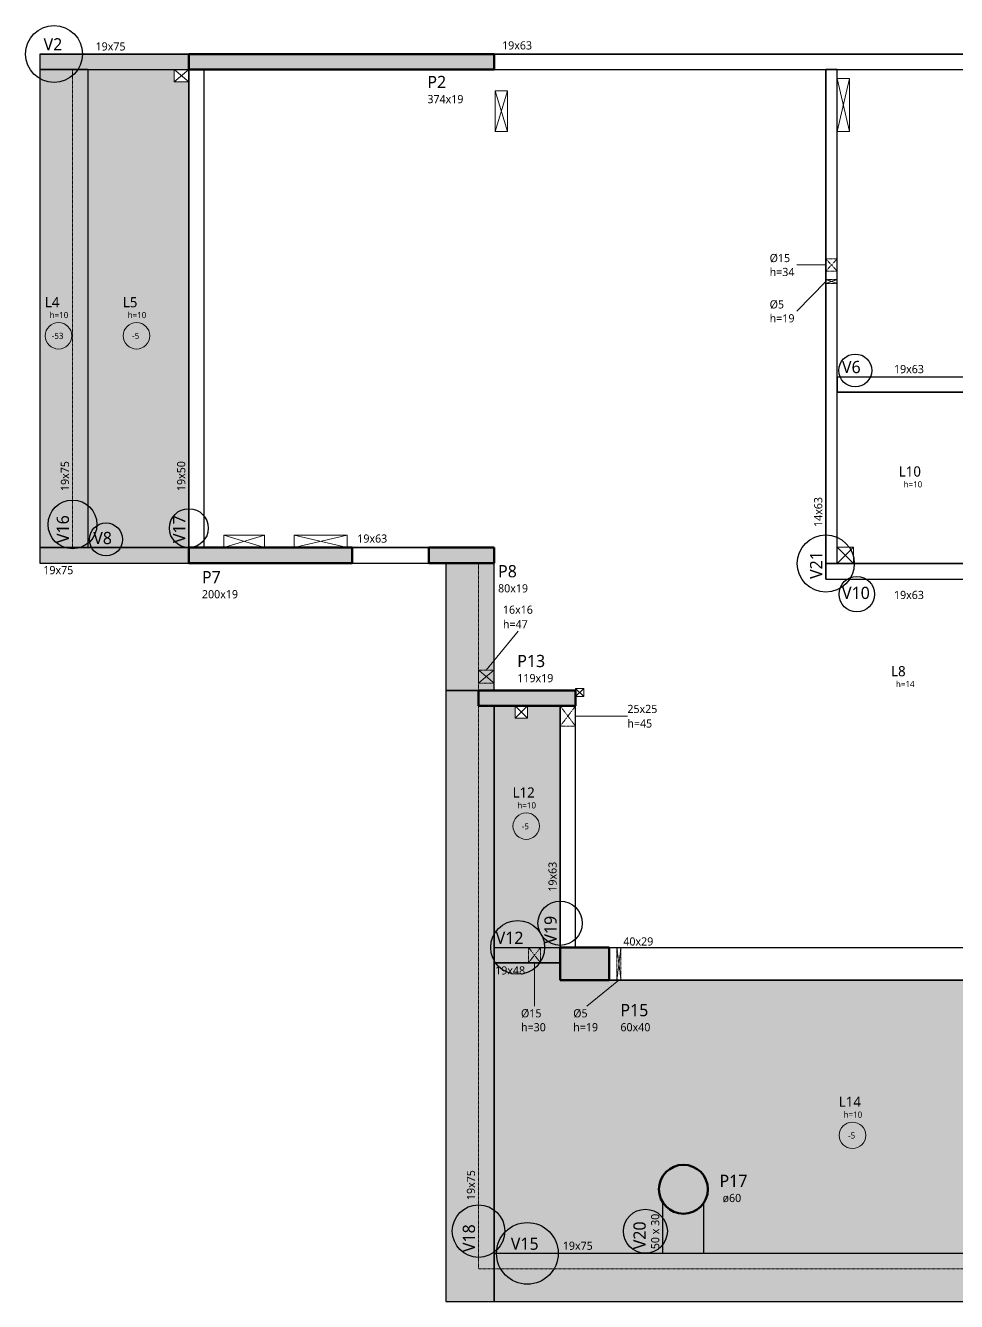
# Model space of a CAD drawing. Extents: x -20676 to 4767, y -817 to 13976.
# Drawn here: x -19866 to -18726, y 12134 to 13698 of the extents above; entities that cross this region are included whole.
import ezdxf

# ---------------------------------------------------------------- set-up
doc = ezdxf.new("R2010")
doc.units = 0
doc.linetypes.add('Aligning Line', pattern=[0.635, 0.3175, -0.3175])
doc.linetypes.add('Traço', pattern=[0.635, 0.3175, -0.3175])
doc.layers.get('0').update_dxf_attribs({"lineweight": 13})
doc.layers.add('A-DETL', color=7, linetype='Continuous', lineweight=18, true_color=0x00a600)
for name, color, linetype, lineweight in [('A-FLOR', 7, 'Continuous', 18), ('A-FLOR-IDEN', 7, 'Continuous', 9), ('A-GENM', 7, 'Continuous', 18), ('A-GENM-HDLN', 7, 'Traço', 18), ('A-GENM-IDEN', 7, 'Continuous', 9), ('S-BEAM', 7, 'Continuous', 18), ('S-BEAM-IDEN', 7, 'Continuous', 9), ('S-COLS', 7, 'Continuous', 18), ('S-COLS-IDEN', 7, 'Continuous', 9)]:
    doc.layers.add(name, color=color, linetype=linetype, lineweight=lineweight)
doc.layers.add('Painéis', color=200, linetype='Continuous')
doc.styles.add('Gadugi', font='gadugi.ttf', dxfattribs={"height": 15})
doc.styles.add('Gadugi_1', font='gadugi.ttf', dxfattribs={"height": 10})
doc.styles.add('Gadugi_2', font='gadugi.ttf', dxfattribs={"height": 22.5})
doc.styles.add('Gadugi_3', font='gadugi.ttf', dxfattribs={"height": 0.2})

# ---------------------------------------------------------------- blocks, each defined once
blk = doc.blocks.new('PED_FURO_RETANGULAR_R04_2020 _INSTÂNCIA_ - FURO RET-3754116-PL100 - FORMA DO PAVIMENTO TIPO')
at = {"layer": 'A-GENM-HDLN'}
for p, q in [((-8, 9.5), (8, -9.5)), ((-8, -9.5), (8, 9.5)), ((-8, -9.5), (-8, 9.5)), ((-8, 9.5), (8, 9.5)), ((8, 9.5), (8, -9.5))]:
    blk.add_line(p, q, dxfattribs=at)
blk = doc.blocks.new('PED_FURO_RETANGULAR_R04_2020 _INSTÂNCIA_ - FURO RET-3755454-PL100 - FORMA DO PAVIMENTO TIPO')
at = {"layer": 'A-GENM-HDLN'}
for p, q in [((-12.5, 9.5), (12.5, -9.5)), ((-12.5, -9.5), (12.5, 9.5)), ((-12.5, -9.5), (-12.5, 9.5))]:
    blk.add_line(p, q, dxfattribs=at)
blk = doc.blocks.new('PED_FURO_CIRCULAR_R04_2020 _INSTÂNCIA_ - FURO CIRC-3757155-PL100 - FORMA DO PAVIMENTO TIPO')
at = {"layer": 'A-GENM-HDLN'}
for p, q in [((7.5, -9.5), (-7.5, 9.5)), ((-7.5, -9.5), (7.5, 9.5)), ((-7.5, -9.5), (-7.5, 9.5)), ((7.5, 9.5), (7.5, -9.5))]:
    blk.add_line(p, q, dxfattribs=at)
blk = doc.blocks.new('PED_FURO_CIRCULAR_R04_2020 _INSTÂNCIA_ - FURO CIRC-3758312-PL100 - FORMA DO PAVIMENTO TIPO')
at = {"layer": 'A-GENM-HDLN'}
for p, q in [((7.5, -7), (-7.5, 7)), ((-7.5, -7), (7.5, 7)), ((-7.5, -7), (-7.5, 7)), ((7.5, 7), (7.5, -7))]:
    blk.add_line(p, q, dxfattribs=at)
blk = doc.blocks.new('PED_FURO_CIRCULAR_R04_2020 _INSTÂNCIA_ - FURO CIRC-3759319-PL100 - FORMA DO PAVIMENTO TIPO')
at = {"layer": 'A-GENM-HDLN'}
for p, q in [((2.5, -20), (-2.5, 20)), ((-2.5, -20), (2.5, 20)), ((-2.5, -20), (-2.5, 20)), ((2.5, 20), (2.5, -20))]:
    blk.add_line(p, q, dxfattribs=at)
blk = doc.blocks.new('PED_FURO_CIRCULAR_R04_2020 _INSTÂNCIA_ - FURO CIRC-3747796-PL100 - FORMA DO PAVIMENTO TIPO')
at = {"layer": 'A-GENM-HDLN'}
for p, q in [((2.5, -7), (-2.5, 7)), ((-2.5, -7), (2.5, 7)), ((-2.5, -7), (-2.5, 7)), ((2.5, 7), (2.5, -7))]:
    blk.add_line(p, q, dxfattribs=at)
blk = doc.blocks.new('PED_TAG_LAJE_R01 - TÍTULO_ESPESSURA_REBAIXO-2413107-PL100 - FORMA DO PAVIMENTO TIPO')
at = {"layer": 'A-FLOR-IDEN'}
blk.add_circle((-0.046, -0.667), 0.325, dxfattribs=at)

msp = doc.modelspace()

# ---------------------------------------------------------------- hatches: boundary and pattern name
at = {"layer": 'A-FLOR', "true_color": 0xe6b8b7, "transparency": 33554495}
for points in [[(-19848.85, 13057.99), (-19808.85, 13057.99), (-19808.85, 13643.99), (-19848.85, 13643.99)], [(-16992.35, 12133.99), (-16992.35, 13038.99), (-17032.35, 13038.99), (-17032.35, 12173.99), (-19311.35, 12173.99), (-19311.35, 13038.99), (-19351.35, 13038.99), (-19351.35, 12133.99), (-17088.63, 12133.99)]]:
    msp.add_hatch(color=9, dxfattribs=at).paths.add_polyline_path(points, flags=0)
at = {"layer": 'A-FLOR', "true_color": 0xd9d9d9, "transparency": 33554495}
for points in [[(-19666.35, 13057.99), (-19666.35, 13629.04), (-19684.35, 13629.04), (-19684.35, 13643.99), (-19789.85, 13643.99), (-19789.85, 13057.99), (-19752.89, 13057.99)], [(-19244.69, 12567.99), (-19211.35, 12567.99), (-19211.35, 12863.99), (-19251.4, 12863.99), (-19251.4, 12849.06), (-19266.4, 12849.06), (-19266.4, 12863.99), (-19292.35, 12863.99), (-19292.35, 12567.99), (-19246.49, 12567.99)], [(-19035.35, 12192.99), (-18409.35, 12192.99), (-18409.35, 12397.04), (-18424.35, 12397.04), (-18424.35, 12445.04), (-18409.35, 12445.04), (-18409.35, 12527.99), (-19211.35, 12527.99), (-19211.35, 12548.99), (-19292.35, 12548.99), (-19292.35, 12192.99), (-19085.35, 12192.99), (-19085.35, 12254.91), (-19088.09, 12260.07), (-19089.78, 12265.67), (-19090.35, 12271.49), (-19089.78, 12277.34), (-19088.07, 12282.97), (-19085.3, 12288.16), (-19081.56, 12292.7), (-19077.02, 12296.43), (-19071.83, 12299.21), (-19066.2, 12300.91), (-19060.35, 12301.49), (-19054.5, 12300.91), (-19048.87, 12299.21), (-19043.68, 12296.43), (-19039.14, 12292.7), (-19035.41, 12288.16), (-19032.64, 12282.97), (-19030.93, 12277.34), (-19030.35, 12271.49), (-19030.93, 12265.64), (-19032.64, 12260.01), (-19035.35, 12254.82), (-19035.35, 12232.1)]]:
    msp.add_hatch(color=254, dxfattribs=at).paths.add_polyline_path(points, flags=0)
at = {"layer": 'S-BEAM', "true_color": 0xccffcc}
for points in [[(-19666.35, 13643.99), (-19666.35, 13662.99), (-19848.85, 13662.99), (-19848.85, 13643.99), (-19752.89, 13643.99)], [(-19789.85, 13057.99), (-19789.85, 13643.99), (-19808.85, 13643.99), (-19808.85, 13057.99)], [(-19666.35, 13038.99), (-19666.35, 13057.99), (-19848.85, 13057.99), (-19848.85, 13038.99), (-19752.89, 13038.99)], [(-19292.35, 12882.99), (-19292.35, 13038.99), (-19311.35, 13038.99), (-19311.35, 12882.99)], [(-19311.35, 12173.99), (-19292.35, 12173.99), (-19292.35, 12863.99), (-19311.35, 12863.99), (-19311.35, 12232.1)], [(-18409.35, 12173.99), (-18409.35, 12192.99), (-19292.35, 12192.99), (-19292.35, 12173.99), (-18611.06, 12173.99)]]:
    msp.add_hatch(color=254, dxfattribs=at).paths.add_polyline_path(points, flags=0)
at = {"layer": 'S-BEAM', "true_color": 0xd9d9d9}
for points in [[(-19292.35, 12548.99), (-19211.35, 12548.99), (-19211.35, 12567.99), (-19292.35, 12567.99)], [(-19085.35, 12192.99), (-19035.35, 12192.99), (-19035.41, 12254.82), (-19039.25, 12250.19), (-19043.68, 12246.55), (-19048.87, 12243.77), (-19054.5, 12242.07), (-19060.35, 12241.49), (-19066.22, 12242.07), (-19071.87, 12243.79), (-19077.07, 12246.58), (-19081.62, 12250.33), (-19085.35, 12254.82), (-19085.35, 12232.1)]]:
    msp.add_hatch(color=254, dxfattribs=at).paths.add_polyline_path(points, flags=0)
at = {"layer": 'S-COLS', "true_color": 0x808080}
for points in [[(-19292.35, 13643.99), (-19292.35, 13662.99), (-19666.35, 13662.99), (-19666.35, 13643.99)], [(-19466.35, 13038.99), (-19466.35, 13057.99), (-19666.35, 13057.99), (-19666.35, 13038.99)], [(-19292.35, 13038.99), (-19292.35, 13057.99), (-19372.35, 13057.99), (-19372.35, 13038.99)], [(-19192.35, 12863.99), (-19192.35, 12882.99), (-19311.35, 12882.99), (-19311.35, 12863.99)], [(-19211.35, 12527.99), (-19151.35, 12527.99), (-19151.35, 12567.99), (-19211.35, 12567.99)], [(-19060.35, 12241.49), (-19054.5, 12242.07), (-19048.87, 12243.77), (-19043.68, 12246.55), (-19039.14, 12250.28), (-19035.41, 12254.82), (-19032.64, 12260.01), (-19030.93, 12265.64), (-19030.35, 12271.49), (-19030.93, 12277.34), (-19032.64, 12282.97), (-19035.41, 12288.16), (-19039.25, 12292.79), (-19043.68, 12296.43), (-19048.87, 12299.21), (-19054.5, 12300.91), (-19060.35, 12301.49), (-19066.2, 12300.91), (-19071.83, 12299.21), (-19077.02, 12296.43), (-19081.56, 12292.7), (-19085.3, 12288.16), (-19088.07, 12282.97), (-19089.78, 12277.34), (-19090.35, 12271.49), (-19089.78, 12265.64), (-19088.07, 12260.01), (-19085.3, 12254.82), (-19081.56, 12250.28), (-19077.02, 12246.55), (-19071.83, 12243.77), (-19066.2, 12242.07)]]:
    msp.add_hatch(color=8, dxfattribs=at).paths.add_polyline_path(points, flags=0)

# ---------------------------------------------------------------- linework, layer by layer
at = {"lineweight": 18}
for p, q in [((-19666.35, 13643.99), (-19684.35, 13629.04)), ((-19684.35, 13643.99), (-19666.35, 13629.04)), ((-18871.85, 13568.01), (-18856.86, 13632.97)), ((-18871.85, 13632.97), (-18856.86, 13568.01)), ((-19290.9, 13568.01), (-19275.91, 13617.97)), ((-19290.9, 13617.97), (-19275.91, 13568.01)), ((-19573.44, 13073.06), (-19623.41, 13058.07)), ((-19623.41, 13073.06), (-19573.44, 13058.07)), ((-19472.24, 13058.07), (-19537.19, 13073.06)), ((-19537.19, 13058.07), (-19472.24, 13073.06)), ((-18871.85, 13038.49), (-18851.9, 13058.56)), ((-18871.85, 13058.56), (-18851.9, 13038.49)), ((-19192.35, 12875.49), (-19182.35, 12885.49)), ((-19192.35, 12885.49), (-19182.35, 12875.49)), ((-19266.4, 12849.06), (-19251.47, 12863.99)), ((-19266.33, 12863.99), (-19251.4, 12849.06))]:
    msp.add_line(p, q, dxfattribs=at)
at = {"linetype": 'Traço', "lineweight": 18}
for p, q in [((-19266.4, 12864.06), (-19266.34, 12863.99)), ((-19251.47, 12863.99), (-19251.4, 12864.06))]:
    msp.add_line(p, q, dxfattribs=at)
at = {"layer": 'A-DETL', "color": 7, "linetype": 'Aligning Line'}
for p, q in [((-19808.85, 13643.99), (-19808.85, 13057.99)), ((-19311.35, 12173.99), (-19311.35, 13038.99)), ((-17032.35, 12173.99), (-19311.35, 12173.99))]:
    msp.add_line(p, q, dxfattribs=at)
at = {"layer": 'A-FLOR'}
for p, q in [((-19848.85, 13057.99), (-19848.85, 13643.99)), ((-19684.35, 13643.99), (-19684.35, 13629.04)), ((-19684.35, 13629.04), (-19666.35, 13629.04)), ((-18856.85, 13632.99), (-18871.85, 13632.99)), ((-18856.85, 13567.99), (-18856.85, 13632.99)), ((-19275.9, 13617.99), (-19290.9, 13617.99)), ((-19290.9, 13617.99), (-19290.9, 13567.99)), ((-19275.9, 13567.99), (-19275.9, 13617.99)), ((-19290.9, 13567.99), (-19275.9, 13567.99)), ((-18871.85, 13567.99), (-18856.85, 13567.99)), ((-19573.43, 13073.06), (-19623.43, 13073.06)), ((-19623.43, 13073.06), (-19623.43, 13058.06)), ((-19573.43, 13058.06), (-19573.43, 13073.06)), ((-19472.21, 13073.06), (-19537.21, 13073.06)), ((-19537.21, 13073.06), (-19537.21, 13058.06)), ((-19472.21, 13058.06), (-19472.21, 13073.06)), ((-19623.43, 13058.06), (-19573.43, 13058.06)), ((-19537.21, 13058.06), (-19472.21, 13058.06)), ((-18851.9, 13058.56), (-18871.85, 13058.56)), ((-18851.9, 13038.49), (-18851.9, 13058.56)), ((-19351.35, 12133.99), (-19351.35, 13038.99)), ((-19182.35, 12885.49), (-19192.35, 12885.49)), ((-19192.35, 12885.49), (-19192.35, 12882.99)), ((-19192.35, 12875.49), (-19182.35, 12875.49)), ((-19182.35, 12875.49), (-19182.35, 12885.49)), ((-19266.4, 12863.99), (-19266.4, 12849.06)), ((-19251.4, 12849.06), (-19251.4, 12863.99)), ((-19266.4, 12849.06), (-19251.4, 12849.06)), ((-16992.35, 12133.99), (-19351.35, 12133.99))]:
    msp.add_line(p, q, dxfattribs=at)
for start, end in [(200.60054, 202.37154), (210.30878, 213.55731), (326.44269, 329.69122), (337.62846, 339.39946)]:
    msp.add_arc((-19060.35, 12271.49), 30, start, end, dxfattribs=at)
at = {"layer": 'A-GENM-IDEN'}
for p, q in [((-18885.85, 13404.41), (-18921.52, 13404.52)), ((-18885.85, 13384.23), (-18921.52, 13347.74)), ((-19301.85, 12907.85), (-19262.74, 12955.76)), ((-19192.35, 12851.49), (-19128.97, 12851.49)), ((-19242.74, 12548.99), (-19242.74, 12495.78)), ((-19139.34, 12527.99), (-19178.77, 12495.78))]:
    msp.add_line(p, q, dxfattribs=at)
at = {"layer": 'Painéis', "color": 6}
for p, q in [((-18871.85, 13643.99), (-18885.85, 13643.99)), ((-18871.85, 13267.49), (-18871.85, 13248.49)), ((-19808.85, 13057.99), (-19789.85, 13057.99)), ((-18885.85, 13038.49), (-18885.85, 13019.49)), ((-19292.35, 12882.99), (-19351.35, 12882.99))]:
    msp.add_line(p, q, dxfattribs=at)
for points in [[(-19666.35, 13662.99), (-19848.85, 13662.99), (-19848.85, 13643.99), (-19789.85, 13643.99), (-19666.35, 13643.99)], [(-18466.85, 13662.99), (-19292.35, 13662.99), (-19292.35, 13643.99), (-18885.85, 13643.99), (-18871.85, 13643.99), (-18466.85, 13643.99)], [(-19848.85, 13643.99), (-19848.85, 13057.99), (-19789.85, 13057.99), (-19789.85, 13643.99)], [(-19666.35, 13643.99), (-19666.35, 13057.99), (-19647.35, 13057.99), (-19647.35, 13643.99)], [(-18885.85, 13643.99), (-18885.85, 13038.49), (-18871.85, 13038.49), (-18871.85, 13248.49), (-18871.85, 13267.49), (-18871.85, 13643.99)], [(-18871.85, 13267.49), (-18682.85, 13267.49), (-18682.85, 13248.49), (-18871.85, 13248.49)], [(-19666.35, 13057.99), (-19789.85, 13057.99), (-19808.85, 13057.99), (-19848.85, 13057.99), (-19848.85, 13038.99), (-19666.35, 13038.99)], [(-19466.35, 13057.99), (-19466.35, 13038.99), (-19372.35, 13038.99), (-19372.35, 13057.99)], [(-19292.35, 13038.99), (-19351.35, 13038.99), (-19351.35, 12882.99), (-19292.35, 12882.99)], [(-18682.85, 13038.49), (-18885.85, 13038.49), (-18885.85, 13019.49), (-18682.85, 13019.49)], [(-19211.35, 12863.99), (-19211.35, 12567.99), (-19192.35, 12567.99), (-19192.35, 12863.99)], [(-19292.35, 12567.99), (-19211.35, 12567.99), (-19211.35, 12548.99), (-19292.35, 12548.99)], [(-19151.35, 12567.99), (-18409.35, 12567.99), (-18409.35, 12527.99), (-19151.35, 12527.99)], [(-18409.35, 12192.99), (-19292.35, 12192.99), (-19292.35, 12133.99), (-18409.35, 12133.99)]]:
    msp.add_lwpolyline(points, close=True, dxfattribs=at)
msp.add_lwpolyline([(-19351.35, 12882.99), (-19351.35, 12133.99), (-19292.35, 12133.99), (-19292.35, 12863.99), (-19311.35, 12863.99), (-19311.35, 12882.99)], dxfattribs=at)
for centre, radius in [((-19831.48, 13662.99), 34.93), ((-18849.71, 13275.13), 20.16), ((-19808.85, 13086.41), 29.9), ((-19666.35, 13081.91), 23.82), ((-19767.8, 13068), 20.23), ((-18885.85, 13038.49), 34.98), ((-18847.89, 13000.94), 21.76), ((-19211.35, 12597.62), 27.15), ((-19263.42, 12567.99), 33.01), ((-19311.35, 12220.24), 32.16), ((-19106.9, 12220.1), 26.96), ((-19251.52, 12192.99), 37.77)]:
    msp.add_circle(centre, radius, dxfattribs=at)
at = {"layer": 'S-BEAM', "lineweight": 25}
for p, q in [((-19848.85, 13662.99), (-19848.85, 13643.99)), ((-19848.85, 13662.99), (-19666.35, 13662.99)), ((-19292.35, 13662.99), (-18466.85, 13662.99)), ((-19789.85, 13643.99), (-19666.35, 13643.99)), ((-19789.85, 13057.99), (-19789.85, 13643.99)), ((-19666.35, 13057.99), (-19666.35, 13643.99)), ((-19647.35, 13057.99), (-19647.35, 13643.99)), ((-19292.35, 13643.99), (-18885.85, 13643.99)), ((-18885.85, 13038.49), (-18885.85, 13643.99)), ((-18871.85, 13267.49), (-18871.85, 13643.99)), ((-18871.85, 13643.99), (-18466.85, 13643.99)), ((-18871.85, 13267.49), (-18682.85, 13267.49)), ((-18871.85, 13248.49), (-18682.85, 13248.49)), ((-18871.85, 13038.49), (-18871.85, 13248.49)), ((-19848.85, 13057.99), (-19848.85, 13038.99)), ((-19789.85, 13057.99), (-19666.35, 13057.99)), ((-19466.35, 13057.99), (-19372.35, 13057.99)), ((-19848.85, 13038.99), (-19666.35, 13038.99)), ((-19466.35, 13038.99), (-19372.35, 13038.99)), ((-19292.35, 12882.99), (-19292.35, 13038.99)), ((-18885.85, 13019.49), (-18885.85, 13038.49)), ((-18871.85, 13038.49), (-18682.85, 13038.49)), ((-18885.85, 13019.49), (-18682.85, 13019.49)), ((-19292.35, 12863.99), (-19292.35, 12192.99)), ((-19211.35, 12567.99), (-19211.35, 12863.99)), ((-19192.35, 12567.99), (-19192.35, 12863.99)), ((-19292.35, 12567.99), (-19211.35, 12567.99)), ((-19151.35, 12567.99), (-18409.35, 12567.99)), ((-19292.35, 12548.99), (-19211.35, 12548.99)), ((-19151.35, 12527.99), (-18409.35, 12527.99)), ((-19085.35, 12192.99), (-19085.35, 12254.91)), ((-19035.35, 12192.99), (-19035.35, 12254.91)), ((-18409.35, 12192.99), (-19292.35, 12192.99))]:
    msp.add_line(p, q, dxfattribs=at)
for start, end in [(223.04945, 224.84585), (235.39348, 236.13439), (303.86561, 304.60652), (315.15415, 316.95055)]:
    msp.add_arc((-19060.35, 12271.49), 30, start, end, dxfattribs=at)
at = {"layer": 'S-COLS', "lineweight": 50}
for p, q in [((-19666.35, 13643.99), (-19666.35, 13662.99)), ((-19666.35, 13662.99), (-19292.35, 13662.99)), ((-19292.35, 13662.99), (-19292.35, 13643.99)), ((-19292.35, 13643.99), (-19666.35, 13643.99)), ((-19666.35, 13038.99), (-19666.35, 13057.99)), ((-19666.35, 13057.99), (-19466.35, 13057.99)), ((-19466.35, 13057.99), (-19466.35, 13038.99)), ((-19372.35, 13038.99), (-19372.35, 13057.99)), ((-19372.35, 13057.99), (-19292.35, 13057.99)), ((-19292.35, 13057.99), (-19292.35, 13038.99)), ((-19466.35, 13038.99), (-19666.35, 13038.99)), ((-19292.35, 13038.99), (-19372.35, 13038.99)), ((-19311.35, 12863.99), (-19311.35, 12882.99)), ((-19311.35, 12882.99), (-19192.35, 12882.99)), ((-19192.35, 12882.99), (-19192.35, 12863.99)), ((-19192.35, 12863.99), (-19311.35, 12863.99)), ((-19211.35, 12527.99), (-19211.35, 12567.99)), ((-19211.35, 12567.99), (-19151.35, 12567.99)), ((-19151.35, 12567.99), (-19151.35, 12527.99)), ((-19151.35, 12527.99), (-19211.35, 12527.99))]:
    msp.add_line(p, q, dxfattribs=at)
for start, end in [(0, 180), (180, 0)]:
    msp.add_arc((-19060.35, 12271.49), 30, start, end, dxfattribs=at)

# ---------------------------------------------------------------- block references
at = {"layer": 'A-FLOR-IDEN', "xscale": 49.99999999999998, "yscale": 49.99999999999998, "zscale": 49.99999999999998}
for p in [(-19823.68, 13350.99), (-19728.1, 13350.99), (-19250.59, 12750), (-18850.85, 12370.99)]:
    msp.add_blockref('PED_TAG_LAJE_R01 - TÍTULO_ESPESSURA_REBAIXO-2413107-PL100 - FORMA DO PAVIMENTO TIPO', p, dxfattribs=at)
at = {"layer": 'A-GENM', "linetype": 'Traço', "rotation": 90}
for name, p in [('PED_FURO_CIRCULAR_R04_2020 _INSTÂNCIA_ - FURO CIRC-3758312-PL100 - FORMA DO PAVIMENTO TIPO', (-18878.85, 13404.41)), ('PED_FURO_CIRCULAR_R04_2020 _INSTÂNCIA_ - FURO CIRC-3747796-PL100 - FORMA DO PAVIMENTO TIPO', (-18878.85, 13384.23)), ('PED_FURO_RETANGULAR_R04_2020 _INSTÂNCIA_ - FURO RET-3754116-PL100 - FORMA DO PAVIMENTO TIPO', (-19301.85, 12899.85)), ('PED_FURO_RETANGULAR_R04_2020 _INSTÂNCIA_ - FURO RET-3755454-PL100 - FORMA DO PAVIMENTO TIPO', (-19201.85, 12851.49))]:
    msp.add_blockref(name, p, dxfattribs=at)
at = {"layer": 'A-GENM', "linetype": 'Traço'}
for name, p in [('PED_FURO_CIRCULAR_R04_2020 _INSTÂNCIA_ - FURO CIRC-3757155-PL100 - FORMA DO PAVIMENTO TIPO', (-19242.74, 12558.49)), ('PED_FURO_CIRCULAR_R04_2020 _INSTÂNCIA_ - FURO CIRC-3759319-PL100 - FORMA DO PAVIMENTO TIPO', (-19139.34, 12547.99))]:
    msp.add_blockref(name, p, dxfattribs=at)

# ---------------------------------------------------------------- texts
at = {"layer": 'A-FLOR-IDEN', "attachment_point": 1}
for s, insert, char_height, width, style in [('L4', (-19842.71, 13365.08), 12.5, 21.6456, 'Gadugi_3'), ('L5', (-19747.13, 13365.08), 12.5, 21.6456, 'Gadugi_3'), ('h=10', (-19836.81, 13346.79), 7.5, 29.6624, 'Gadugi_2'), ('h=10', (-19741.23, 13346.79), 7.5, 29.6624, 'Gadugi_2'), ('-53', (-19834.22, 13321.23), 7.5, 18.8397, 'Gadugi_2'), ('-5', (-19735.82, 13321.23), 7.5, 12.0253, 'Gadugi_2'), ('L10', (-18796.38, 13157.58), 12.5, 33.27, 'Gadugi_3'), ('h=10', (-18790.48, 13139.29), 7.5, 29.6624, 'Gadugi_2'), ('L8', (-18805.83, 12912.8), 12.5, 21.6456, 'Gadugi_3'), ('h=14', (-18799.93, 12894.52), 7.5, 29.6624, 'Gadugi_2'), ('L12', (-19269.62, 12764.09), 12.5, 33.27, 'Gadugi_3'), ('h=10', (-19263.72, 12745.81), 7.5, 29.6624, 'Gadugi_2'), ('-5', (-19258.31, 12720.24), 7.5, 12.0253, 'Gadugi_2'), ('L14', (-18869.88, 12385.08), 12.5, 33.27, 'Gadugi_3'), ('h=10', (-18863.98, 12366.79), 7.5, 29.6624, 'Gadugi_2'), ('-5', (-18858.57, 12341.23), 7.5, 12.0253, 'Gadugi_2')]:
    msp.add_mtext(s, dxfattribs=dict(at, insert=insert, char_height=char_height, width=width, style=style))
at = {"layer": 'A-GENM-IDEN', "char_height": 10, "attachment_point": 1, "style": 'Gadugi'}
for s, insert, width in [('Ø15', (-18954.62, 13417.93), 31.2658), ('h=34', (-18954.62, 13400.85), 39.6835), ('Ø5', (-18954.62, 13361.14), 22.0464), ('h=19', (-18954.62, 13344.07), 39.6835), ('16x16', (-19281.44, 12986.91), 44.8945), ('h=47', (-19281.44, 12969.05), 39.6835), ('25x25', (-19128.97, 12865.28), 44.8945), ('h=45', (-19128.97, 12847.43), 39.6835), ('Ø15', (-19259.29, 12492.22), 31.2658), ('Ø5', (-19195.32, 12492.22), 22.0464), ('h=30', (-19259.29, 12475.15), 39.6835), ('h=19', (-19195.32, 12475.15), 39.6835)]:
    msp.add_mtext(s, dxfattribs=dict(at, insert=insert, width=width))
at = {"layer": 'S-BEAM-IDEN', "attachment_point": 1}
for s, insert, char_height, width, style in [('V2', (-19844.29, 13682.34), 15, 30.0633, 'Gadugi_1'), ('19x75', (-19780.59, 13677.31), 10, 44.8945, 'Gadugi'), ('19x63', (-19282.46, 13678.59), 10, 44.8945, 'Gadugi'), ('V6', (-18865.99, 13286.84), 15, 30.0633, 'Gadugi_1'), ('19x63', (-18802.29, 13281.81), 10, 44.8945, 'Gadugi'), ('V8', (-19783.4, 13077.26), 15, 30.0633, 'Gadugi_1'), ('19x63', (-19459.88, 13074.12), 10, 44.8945, 'Gadugi'), ('19x75', (-19844.6, 13035.42), 10, 44.8945, 'Gadugi'), ('V10', (-18865.99, 13010.01), 15, 44.0928, 'Gadugi_1'), ('19x63', (-18802.29, 13004.98), 10, 44.8945, 'Gadugi'), ('V12', (-19290.29, 12587.26), 15, 44.0928, 'Gadugi_1'), ('40x29', (-19133.93, 12580.28), 10, 44.8945, 'Gadugi'), ('19x48', (-19290.99, 12544.81), 10, 44.8945, 'Gadugi'), ('V15', (-19271.79, 12212.34), 15, 44.0928, 'Gadugi_1'), ('19x75', (-19208.09, 12207.31), 10, 44.8945, 'Gadugi')]:
    msp.add_mtext(s, dxfattribs=dict(at, insert=insert, char_height=char_height, width=width, style=style))
at = {"layer": 'S-BEAM-IDEN', "attachment_point": 1, "rotation": 90}
for s, insert, char_height, width, style in [('19x75', (-19823.17, 13127.32), 10, 44.8945, 'Gadugi'), ('19x50', (-19680.67, 13127.32), 10, 44.8945, 'Gadugi'), ('14x63', (-18900.17, 13083.32), 10, 44.8945, 'Gadugi'), ('V16', (-19828.2, 13063.61), 15, 44.0928, 'Gadugi_1'), ('V17', (-19685.7, 13063.61), 15, 44.0928, 'Gadugi_1'), ('V21', (-18905.2, 13019.62), 15, 44.0928, 'Gadugi_1'), ('19x63', (-19225.67, 12636.27), 10, 44.8945, 'Gadugi'), ('V19', (-19230.7, 12572.57), 15, 44.0928, 'Gadugi_1'), ('19x75', (-19325.67, 12258.26), 10, 44.8945, 'Gadugi'), ('V20', (-19121.53, 12198.03), 15, 44.0928, 'Gadugi_1'), ('50 x 30', (-19099.9, 12198.08), 10, 54.5147, 'Gadugi'), ('V18', (-19330.7, 12194.55), 15, 44.0928, 'Gadugi_1')]:
    msp.add_mtext(s, dxfattribs=dict(at, insert=insert, char_height=char_height, width=width, style=style))
at = {"layer": 'S-COLS-IDEN', "attachment_point": 1}
for s, insert, char_height, width, style in [('P2', (-19374.01, 13636.22), 15, 28.4599, 'Gadugi_1'), ('374x19', (-19374.01, 13612.73), 10, 54.1139, 'Gadugi'), ('P7', (-19650.22, 13029.33), 15, 28.4599, 'Gadugi_1'), ('P8', (-19287.4, 13036.58), 15, 28.4599, 'Gadugi_1'), ('80x19', (-19287.4, 13013.09), 10, 44.8945, 'Gadugi'), ('200x19', (-19650.22, 13005.84), 10, 54.1139, 'Gadugi'), ('P13', (-19263.87, 12926.54), 15, 42.4894, 'Gadugi_1'), ('119x19', (-19263.87, 12903.05), 10, 54.1139, 'Gadugi'), ('P15', (-19137.47, 12498.64), 15, 42.4894, 'Gadugi_1'), ('60x40', (-19137.47, 12475.15), 10, 44.8945, 'Gadugi'), ('P17', (-19016.04, 12289.34), 15, 42.4894, 'Gadugi_1'), ('ø60', (-19012.28, 12265.85), 10, 28.4599, 'Gadugi')]:
    msp.add_mtext(s, dxfattribs=dict(at, insert=insert, char_height=char_height, width=width, style=style))

doc.saveas('drawing.dxf')
